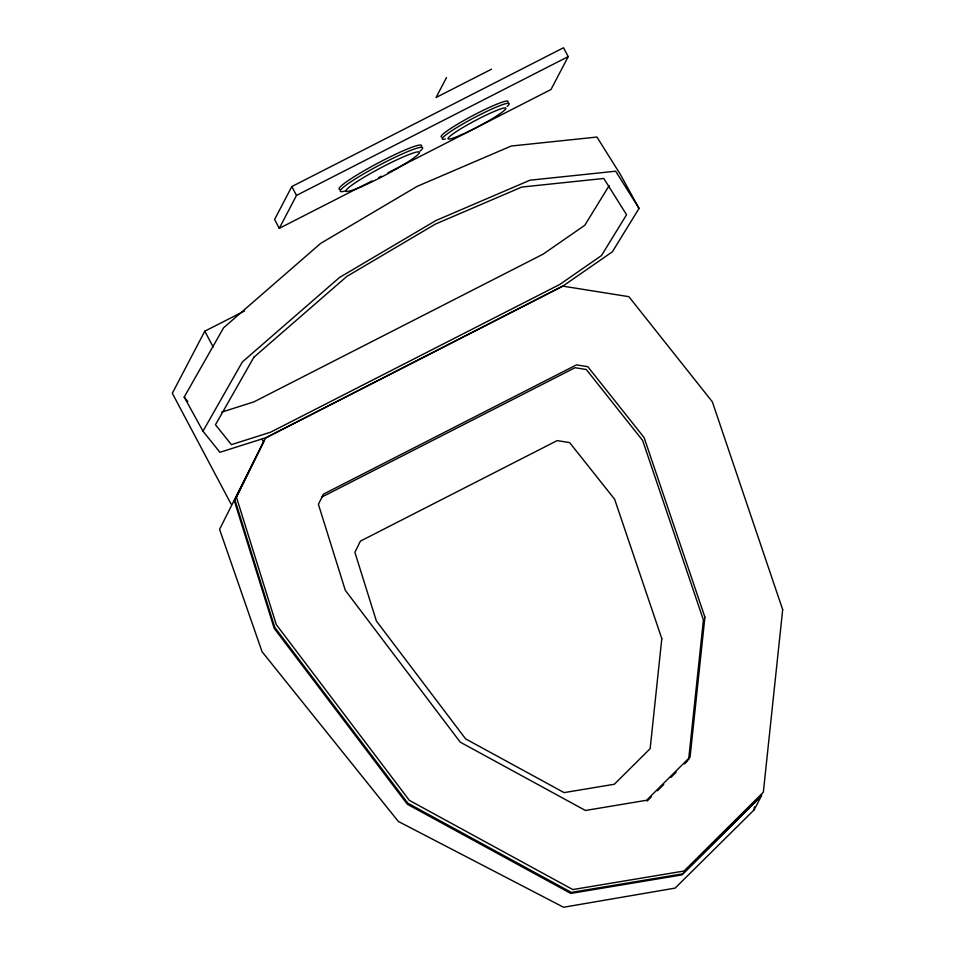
<?xml version="1.0" encoding="UTF-8"?>
<svg xmlns="http://www.w3.org/2000/svg" width="955" height="955" viewBox="0 0 955 955"><rect width="100%" height="100%" fill="white"/><g stroke="black" fill="none" stroke-linecap="round" stroke-linejoin="round"><path stroke-width="1.43" d="M262.1 439.276L263.496 441.914L219.578 529.356L262.052 651.716L398.354 821.455L563.557 907.25L675.113 888.114L754.092 809.912L754.39 806.939M688.603 759.858L703.417 619.998L642.643 440.458L586.322 369.525L574.994 367.723L321.919 497.006M264.034 440.888L234.405 501.005L274.228 628.414L407.355 804.253L570.78 893.426L682.025 874.887L761.326 796.088L754.092 809.912M244.647 310.924L204.776 331.182L172.318 393.269L231.038 504.001M387.969 172.807L550.999 89.519L568.213 56.608L563.522 47.75L291.8 186.571L274.586 219.483L279.29 228.341L372.068 180.937M279.29 228.341L296.492 195.417L568.213 56.608M446.498 77.558L436.065 97.506L491.527 69.178M184.208 397.041L223.613 327.768L320.677 243.382L417.204 186.344L511.212 146.031L596.923 137.054L620.273 174.252L639.038 208.417L612.358 251.822L563.355 285.76L266.027 437.665L219.937 452.3L202.973 431.194L184.208 397.041L187.777 401.482M202.973 431.194L242.379 361.921L339.443 277.535L435.969 220.51L529.977 180.197L615.677 171.208L639.038 208.417M609.147 185.664L584.806 225.261L543.192 254.102L253.899 401.888L221.751 412.106M647.132 801.066L651.274 796.948M657.494 790.764L663.713 784.58M670.971 777.37L676.164 772.213M684.449 763.976L687.564 760.884M761.863 795.061L682.562 873.861L571.317 892.4L407.892 803.227L274.765 627.387L234.942 499.978M378.693 177.546L381.343 176.198M291.8 186.571L296.492 195.417M204.776 331.182L213.168 346.999M339.658 189.388A46.628 4.775 -27.9 0 1 378.801 162.625A46.628 4.775 -27.9 0 1 421.406 146.222M346.008 190.737A46.628 4.775 -27.9 0 1 377.822 165.979A46.628 4.775 -27.9 0 1 420.176 151.069M441.616 137.031A37.818 3.868 -27.9 0 1 473.358 115.328A37.818 3.868 -27.9 0 1 507.917 102.03M445.364 138.988A37.818 3.868 -27.9 0 1 474.528 117.537A37.818 3.868 -27.9 0 1 507.141 106.375M661.803 638.644L650.152 748.648L614.34 784.246L564.095 792.614L465.61 738.884L376.365 620.989L354.89 552.3L360.393 541.127L557.159 440.601L569.634 442.595L614.638 499.262L661.803 638.644M704.897 617.157L690.083 757.005L646.547 800.278L585.451 810.473L460.25 742.154L345.292 590.297L318.409 504.312L323.411 494.165L576.474 364.882L587.803 366.684L644.136 437.617L704.897 617.157M782.682 609.66L763.343 792.22L684.055 871.02L572.809 889.559L409.373 800.386L276.258 624.546L236.422 497.137L265.514 438.047L562.853 286.142L628.844 296.659L712.323 401.769L782.682 609.66M253.875 357.23L215.46 424.772L231.408 444.636L270.563 432.209L559.845 284.423L601.459 255.582L626.564 214.744L603.799 178.466L521.74 187.061L435.432 224.079L346.82 276.425L253.875 357.23M361.396 186.679A41.542 4.25 -27.9 0 0 419.281 152.931A41.542 4.25 -27.9 0 0 367.365 175.278A41.542 4.25 -27.9 0 0 361.396 186.679M460.179 135.335A32.733 3.354 -27.9 0 0 505.78 108.739A32.733 3.354 -27.9 0 0 464.882 126.347A32.733 3.354 -27.9 0 0 460.179 135.335"/></g></svg>
